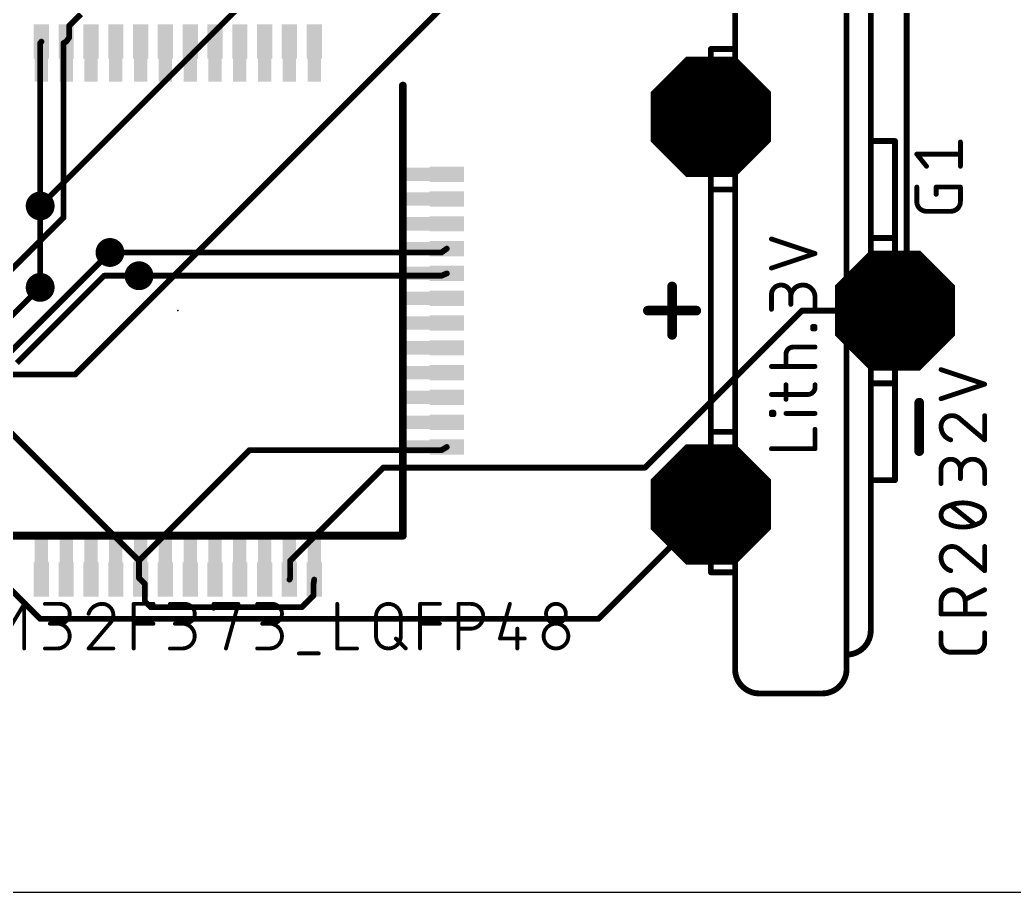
# Model space of a CAD drawing. Extents: x 0 to 100, y 0 to 80.
# Drawn here: x 51.74 to 77.8, y 0 to 22.86 of the extents above; entities that cross this region are included whole.
import ezdxf

# ---------------------------------------------------------------- set-up
doc = ezdxf.new("R2010")
doc.units = 0
for name, color, linetype in [('1', 22, 'CONTINUOUS'), ('16', 175, 'CONTINUOUS'), ('17', 82, 'CONTINUOUS'), ('18', 82, 'CONTINUOUS'), ('20', 30, 'CONTINUOUS'), ('21', 253, 'CONTINUOUS'), ('23', 7, 'CONTINUOUS'), ('25', 253, 'CONTINUOUS'), ('27', 253, 'CONTINUOUS'), ('51', 253, 'CONTINUOUS')]:
    doc.layers.add(name, color=color, linetype=linetype)

# ---------------------------------------------------------------- blocks, each defined once
blk = doc.blocks.new('OCTAGONP')
at = {"const_width": 0.5}
blk.add_lwpolyline([(-0.25, -0.1036), (-0.25, 0.1036), (-0.1036, 0.25), (0.1036, 0.25), (0.25, 0.1036), (0.25, -0.1036), (0.1036, -0.25), (-0.1036, -0.25), (-0.25, -0.1036), (-0.25, 0.1036)], dxfattribs=at)
blk = doc.blocks.new('RECT')
blk.add_solid([(-0.5, -0.5), (0.5, -0.5), (-0.5, 0.5), (0.5, 0.5)])
blk = doc.blocks.new('ROUNDV')
at = {"const_width": 0.5}
blk.add_lwpolyline([(0, -0.25, 1), (0, 0.25, 1), (0, -0.25)], format="xyb", dxfattribs=at)

msp = doc.modelspace()

# ---------------------------------------------------------------- linework, layer by layer
at = {"layer": '1', "const_width": 0.1524}
for points in [[(74.9808, 15.5448), (74.9808, 26.0604)], [(53.0352, 22.7076), (53.34, 23.0124)], [(53.0352, 22.4028), (53.0352, 22.7076)], [(53.0352, 22.4028), (52.955, 22.29)], [(52.2732, 22.2504), (52.305, 22.29)], [(52.2732, 17.9832), (52.2732, 22.2504)], [(52.8828, 22.2504), (52.955, 22.29)], [(52.8828, 22.2504), (52.8828, 17.6784)], [(52.8828, 17.6784), (49.53, 14.3256)], [(62.7888, 16.764), (62.93, 16.865)], [(54.102, 16.764), (62.7888, 16.764)], [(54.864, 16.1544), (62.7888, 16.1544)], [(62.7888, 16.1544), (62.93, 16.215)], [(49.9872, 13.5636), (52.2732, 15.8496)], [(74.676, 15.24), (74.9808, 15.5448)], [(52.2732, 7.1628), (44.3484, 15.0876)], [(72.2376, 15.24), (68.1228, 11.1252)], [(74.676, 15.24), (72.2376, 15.24)], [(54.864, 8.6868), (49.9872, 13.5636)], [(62.7888, 11.5824), (62.93, 11.665)], [(54.864, 8.6868), (57.7596, 11.5824)], [(57.7596, 11.5824), (62.7888, 11.5824)], [(61.2648, 11.1252), (58.8264, 8.6868)], [(68.1228, 11.1252), (61.2648, 11.1252)], [(69.7992, 10.0584), (69.85, 10.16)], [(69.7992, 10.0584), (66.9036, 7.1628)], [(54.864, 8.2296), (54.864, 8.6868)], [(58.8264, 8.6868), (58.8264, 8.2296)], [(54.864, 8.2296), (54.905, 8.19)], [(55.0164, 8.0772), (54.905, 8.19)], [(55.0164, 7.62), (55.0164, 8.0772)], [(58.8264, 8.2296), (58.805, 8.19)], [(59.436, 8.0772), (59.455, 8.19)], [(59.436, 8.0772), (59.436, 7.7724)], [(59.436, 7.7724), (59.1312, 7.4676)], [(55.1688, 7.4676), (55.0164, 7.62)], [(59.1312, 7.4676), (55.1688, 7.4676)], [(66.9036, 7.1628), (52.2732, 7.1628)]]:
    msp.add_lwpolyline(points, dxfattribs=at)
at = {"layer": '1', "const_width": 0.0762}
for points in [[(53.0733, 22.7076, 1), (52.9971, 22.7076)], [(53.0083, 22.7345, 1), (53.0621, 22.6807)], [(52.9971, 22.4028, 1), (53.0733, 22.4028)], [(53.0663, 22.3807, 1), (53.0041, 22.4249)], [(52.3113, 22.2504, 1), (52.2351, 22.2504)], [(52.2435, 22.2743, 1), (52.3029, 22.2265)], [(52.3347, 22.2661, 1), (52.2753, 22.3139)], [(52.9209, 22.2504, 1), (52.8447, 22.2504)], [(52.8645, 22.2838, 1), (52.9011, 22.217)], [(52.9239, 22.3121, 1), (52.9861, 22.2679)], [(52.9733, 22.2566, 1), (52.9367, 22.3234)], [(52.2351, 17.9832, 1), (52.3113, 17.9832)], [(52.9097, 17.6515, 1), (52.8559, 17.7053)], [(52.8447, 17.6784, 1), (52.9209, 17.6784)], [(62.9522, 16.834, 1), (62.9078, 16.896)], [(54.102, 16.8021, 1), (54.102, 16.7259)], [(62.7666, 16.795, 1), (62.811, 16.733)], [(62.7888, 16.7259, 1), (62.7888, 16.8021)], [(54.864, 16.1925, 1), (54.864, 16.1163)], [(62.7738, 16.1894, 1), (62.8038, 16.1194)], [(62.7888, 16.1163, 1), (62.7888, 16.1925)], [(62.945, 16.18, 1), (62.915, 16.25)], [(52.3001, 15.8227, 1), (52.2463, 15.8765)], [(74.9427, 15.5448, 1), (75.0189, 15.5448)], [(75.0077, 15.5179, 1), (74.9539, 15.5717)], [(72.2376, 15.2781, 1), (72.2376, 15.2019)], [(72.2645, 15.2131, 1), (72.2107, 15.2669)], [(74.6491, 15.2669, 1), (74.7029, 15.2131)], [(74.676, 15.2019, 1), (74.676, 15.2781)], [(62.9492, 11.6321, 1), (62.9108, 11.6979)], [(57.7596, 11.6205, 1), (57.7596, 11.5443)], [(57.7865, 11.5555, 1), (57.7327, 11.6093)], [(62.7696, 11.6153, 1), (62.808, 11.5495)], [(62.7888, 11.5443, 1), (62.7888, 11.6205)], [(61.2648, 11.1633, 1), (61.2648, 11.0871)], [(61.2917, 11.0983, 1), (61.2379, 11.1521)], [(68.0959, 11.1521, 1), (68.1497, 11.0983)], [(68.1228, 11.0871, 1), (68.1228, 11.1633)], [(69.8841, 10.143, 1), (69.8159, 10.177)], [(69.7651, 10.0754, 1), (69.8333, 10.0414)], [(69.8261, 10.0315, 1), (69.7723, 10.0853)], [(54.9021, 8.6868, 1), (54.8259, 8.6868)], [(54.8371, 8.7137, 1), (54.8909, 8.6599)], [(54.8371, 8.6599, 1), (54.8909, 8.7137)], [(58.8645, 8.6868, 1), (58.7883, 8.6868)], [(58.7995, 8.7137, 1), (58.8533, 8.6599)], [(54.8905, 8.257, 1), (54.8375, 8.2022)], [(54.8259, 8.2296, 1), (54.9021, 8.2296)], [(54.9321, 8.2168, 1), (54.8779, 8.1632)], [(54.8785, 8.1626, 1), (54.9315, 8.2174)], [(55.0545, 8.0772, 1), (54.9783, 8.0772)], [(54.9893, 8.0504, 1), (55.0435, 8.104)], [(58.7715, 8.2081, 1), (58.8385, 8.1719)], [(58.7883, 8.2296, 1), (58.8645, 8.2296)], [(58.8599, 8.2115, 1), (58.7929, 8.2477)], [(59.4741, 8.0772, 1), (59.3979, 8.0772)], [(59.3984, 8.0835, 1), (59.4736, 8.0709)], [(59.4926, 8.1837, 1), (59.4174, 8.1963)], [(59.4629, 7.7455, 1), (59.4091, 7.7993)], [(54.9783, 7.62, 1), (55.0545, 7.62)], [(55.0433, 7.6469, 1), (54.9895, 7.5931)], [(59.3979, 7.7724, 1), (59.4741, 7.7724)], [(55.1688, 7.5057, 1), (55.1688, 7.4295)], [(55.1419, 7.4407, 1), (55.1957, 7.4945)], [(59.1043, 7.4945, 1), (59.1581, 7.4407)], [(59.1312, 7.4295, 1), (59.1312, 7.5057)], [(52.2732, 7.2009, 1), (52.2732, 7.1247)], [(52.2463, 7.1359, 1), (52.3001, 7.1897)], [(66.8767, 7.1897, 1), (66.9305, 7.1359)], [(66.9036, 7.1247, 1), (66.9036, 7.2009)]]:
    msp.add_lwpolyline(points, format="xyb", dxfattribs=at)
at = {"layer": '16', "const_width": 0.1524}
for points in [[(73.152, 33.528), (53.1876, 13.5636)], [(52.2732, 17.9832), (61.2648, 26.9748)], [(52.2732, 15.8496), (52.2732, 17.9832)], [(51.5112, 14.1732), (54.102, 16.764)], [(51.6636, 13.8684), (53.9496, 16.1544)], [(53.9496, 16.1544), (54.864, 16.1544)], [(53.1876, 13.5636), (43.5864, 13.5636)]]:
    msp.add_lwpolyline(points, dxfattribs=at)
at = {"layer": '16', "const_width": 0.0762}
for points in [[(52.3113, 17.9832, 1), (52.2351, 17.9832)], [(52.2463, 18.0101, 1), (52.3001, 17.9563)], [(54.1289, 16.7371, 1), (54.0751, 16.7909)], [(53.9496, 16.1925, 1), (53.9496, 16.1163)], [(53.9765, 16.1275, 1), (53.9227, 16.1813)], [(54.864, 16.1163, 1), (54.864, 16.1925)], [(52.2351, 15.8496, 1), (52.3113, 15.8496)], [(53.1607, 13.5905, 1), (53.2145, 13.5367)], [(53.1876, 13.5255, 1), (53.1876, 13.6017)]]:
    msp.add_lwpolyline(points, format="xyb", dxfattribs=at)
at = {"layer": '20'}
msp.add_line((0, 0), (100, 0), dxfattribs=at)
at = {"layer": '21'}
for points, const_width in [([(70.485, 22.098), (70.485, 24.638)], 0.1524), ([(73.406, 16.383), (73.406, 24.638)], 0.1524), ([(74.041, 19.685), (74.041, 23.622)], 0.1524), ([(70.485, 22.098), (69.85, 22.098)], 0.1524), ([(61.7784, 21.1384), (61.7784, 9.3416)], 0.2032), ([(74.041, 17.145), (74.041, 19.685)], 0.1524), ([(74.676, 19.685), (74.041, 19.685)], 0.1524), ([(74.676, 17.145), (74.676, 19.685)], 0.1524), ([(69.85, 12.065), (69.85, 18.415)], 0.1524), ([(70.485, 18.415), (69.85, 18.415)], 0.1524), ([(70.485, 12.065), (70.485, 18.415)], 0.1524), ([(74.676, 17.145), (74.041, 17.145)], 0.1524), ([(72.5805, 16.7361), (71.4375, 17.1171)], 0.127), ([(71.4375, 16.3551), (72.5805, 16.7361)], 0.127), ([(68.834, 15.875), (68.834, 14.605)], 0.254), ([(71.4375, 15.2756), (71.4375, 15.6566)], 0.127), ([(71.9455, 15.6566), (71.9455, 15.4026)], 0.127), ([(72.5805, 15.2756), (72.5805, 15.5931)], 0.127), ([(68.199, 15.24), (69.469, 15.24)], 0.254), ([(72.517, 14.7612), (72.517, 14.8247)], 0.127), ([(72.517, 14.8247), (72.5805, 14.8247)], 0.127), ([(72.5805, 14.8247), (72.5805, 14.7612)], 0.127), ([(72.5805, 14.7612), (72.517, 14.7612)], 0.127), ([(72.009, 14.285), (72.5805, 14.285)], 0.127), ([(71.8185, 13.777), (71.8185, 14.0945)], 0.127), ([(73.406, 5.842), (73.406, 14.097)], 0.1524), ([(72.5805, 13.777), (71.4375, 13.777)], 0.127), ([(71.8185, 12.9157), (71.8185, 13.2967)], 0.127), ([(72.5805, 13.2332), (72.5805, 13.2967)], 0.127), ([(74.041, 13.335), (74.041, 10.795)], 0.1524), ([(74.676, 13.335), (74.041, 13.335)], 0.1524), ([(74.676, 13.335), (74.676, 10.795)], 0.1524), ([(71.4375, 13.0427), (72.39, 13.0427)], 0.127), ([(75.311, 12.827), (75.311, 11.557)], 0.254), ([(71.4375, 12.5133), (71.4375, 12.5768)], 0.127), ([(71.4375, 12.5768), (71.501, 12.5768)], 0.127), ([(71.501, 12.5133), (71.4375, 12.5133)], 0.127), ([(71.501, 12.5768), (71.501, 12.5133)], 0.127), ([(72.5805, 12.5451), (71.8185, 12.5451)], 0.127), ([(70.485, 12.065), (69.85, 12.065)], 0.1524), ([(72.5805, 11.6205), (72.5805, 12.1285)], 0.127), ([(71.4375, 11.6205), (72.5805, 11.6205)], 0.127), ([(74.676, 10.795), (74.041, 10.795)], 0.1524), ([(74.041, 10.795), (74.041, 6.858)], 0.1524), ([(61.7784, 9.3416), (49.9816, 9.3416)], 0.2032), ([(70.485, 8.382), (69.85, 8.382)], 0.1524), ([(70.485, 5.842), (70.485, 8.382)], 0.1524), ([(71.12, 5.207), (72.771, 5.207)], 0.1524)]:
    msp.add_lwpolyline(points, dxfattribs=dict(at, const_width=const_width))
for points, const_width in [([(69.85, 22.1361, 1), (69.85, 22.0599)], 0.0762), ([(70.485, 22.0599, 1), (70.485, 22.1361)], 0.0762), ([(70.4469, 22.098, 1), (70.5231, 22.098)], 0.0762), ([(61.8292, 21.1384, 1), (61.7276, 21.1384)], 0.1016), ([(74.0791, 19.685, 1), (74.0029, 19.685)], 0.0762), ([(74.041, 19.7231, 1), (74.041, 19.6469)], 0.0762), ([(74.0029, 19.685, 1), (74.0791, 19.685)], 0.0762), ([(74.7141, 19.685, 1), (74.6379, 19.685)], 0.0762), ([(74.676, 19.6469, 1), (74.676, 19.7231)], 0.0762), ([(69.8881, 18.415, 1), (69.8119, 18.415)], 0.0762), ([(69.85, 18.4531, 1), (69.85, 18.3769)], 0.0762), ([(70.5231, 18.415, 1), (70.4469, 18.415)], 0.0762), ([(70.485, 18.3769, 1), (70.485, 18.4531)], 0.0762), ([(74.041, 17.1831, 1), (74.041, 17.1069)], 0.0762), ([(74.676, 17.1069, 1), (74.676, 17.1831)], 0.0762), ([(71.4475, 17.1472, 1), (71.4275, 17.0869)], 0.0635), ([(74.0029, 17.145, 1), (74.0791, 17.145)], 0.0762), ([(74.6379, 17.145, 1), (74.7141, 17.145)], 0.0762), ([(72.5905, 16.7059, 1), (72.5705, 16.7662)], 0.0635), ([(72.5705, 16.7059, 1), (72.5905, 16.7662)], 0.0635), ([(71.4275, 16.3852, 1), (71.4475, 16.3249)], 0.0635), ([(73.3679, 16.383, 1), (73.4441, 16.383)], 0.0762), ([(68.8975, 15.875, 1), (68.7705, 15.875)], 0.127), ([(71.9455, 15.6566, 1), (71.4375, 15.6566)], 0.127), ([(72.5805, 15.5931, 1), (71.9455, 15.5931)], 0.127), ([(71.4693, 15.6566, 1), (71.4057, 15.6566)], 0.0635), ([(71.4057, 15.6566, 1), (71.4693, 15.6566)], 0.0635), ([(71.9773, 15.6566, 1), (71.9138, 15.6566)], 0.0635), ([(71.9138, 15.6566, 1), (71.9773, 15.6566)], 0.0635), ([(72.6123, 15.5931, 1), (72.5487, 15.5931)], 0.0635), ([(71.9138, 15.5931, 1), (71.9773, 15.5931)], 0.0635), ([(71.9138, 15.4026, 1), (71.9773, 15.4026)], 0.0635), ([(72.5487, 15.5931, 1), (72.6123, 15.5931)], 0.0635), ([(68.199, 15.3035, 1), (68.199, 15.1765)], 0.127), ([(69.469, 15.1765, 1), (69.469, 15.3035)], 0.127), ([(71.4057, 15.2756, 1), (71.4693, 15.2756)], 0.0635), ([(72.5487, 15.2756, 1), (72.6123, 15.2756)], 0.0635), ([(72.517, 14.8565, 1), (72.517, 14.793)], 0.0635), ([(72.5488, 14.8247, 1), (72.4853, 14.8247)], 0.0635), ([(72.6123, 14.8247, 1), (72.5487, 14.8247)], 0.0635), ([(72.5805, 14.793, 1), (72.5805, 14.8565)], 0.0635), ([(68.7705, 14.605, 1), (68.8975, 14.605)], 0.127), ([(72.517, 14.793, 1), (72.517, 14.7295)], 0.0635), ([(72.4853, 14.7612, 1), (72.5488, 14.7612)], 0.0635), ([(72.5487, 14.7612, 1), (72.6123, 14.7612)], 0.0635), ([(72.5805, 14.7295, 1), (72.5805, 14.793)], 0.0635), ([(72.009, 14.285, 0.4142), (71.8185, 14.0945)], 0.127), ([(72.009, 14.3167, 1), (72.009, 14.2532)], 0.0635), ([(72.009, 14.2532, 1), (72.009, 14.3167)], 0.0635), ([(72.5805, 14.2532, 1), (72.5805, 14.3167)], 0.0635), ([(71.8503, 14.0945, 1), (71.7867, 14.0945)], 0.0635), ([(71.7867, 14.0945, 1), (71.8503, 14.0945)], 0.0635), ([(73.4441, 14.097, 1), (73.3679, 14.097)], 0.0762), ([(71.4375, 13.8087, 1), (71.4375, 13.7452)], 0.0635), ([(72.5805, 13.7452, 1), (72.5805, 13.8087)], 0.0635), ([(71.7867, 13.777, 1), (71.8503, 13.777)], 0.0635), ([(71.8503, 13.2967, 1), (71.7867, 13.2967)], 0.0635), ([(72.39, 13.0427, 0.4142), (72.5805, 13.2332)], 0.127), ([(72.6123, 13.2967, 1), (72.5487, 13.2967)], 0.0635), ([(72.6123, 13.2332, 1), (72.5487, 13.2332)], 0.0635), ([(74.0791, 13.335, 1), (74.0029, 13.335)], 0.0762), ([(74.041, 13.3731, 1), (74.041, 13.2969)], 0.0762), ([(74.7141, 13.335, 1), (74.6379, 13.335)], 0.0762), ([(74.676, 13.2969, 1), (74.676, 13.3731)], 0.0762), ([(71.4375, 13.0744, 1), (71.4375, 13.0109)], 0.0635), ([(72.39, 13.0744, 1), (72.39, 13.0109)], 0.0635), ([(72.39, 13.0109, 1), (72.39, 13.0744)], 0.0635), ([(72.5487, 13.2332, 1), (72.6123, 13.2332)], 0.0635), ([(71.7867, 12.9157, 1), (71.8503, 12.9157)], 0.0635), ([(75.3745, 12.827, 1), (75.2475, 12.827)], 0.127), ([(71.4693, 12.5768, 1), (71.4057, 12.5768)], 0.0635), ([(71.4057, 12.5133, 1), (71.4693, 12.5133)], 0.0635), ([(71.4375, 12.6086, 1), (71.4375, 12.5451)], 0.0635), ([(71.4375, 12.5451, 1), (71.4375, 12.4816)], 0.0635), ([(71.5328, 12.5768, 1), (71.4693, 12.5768)], 0.0635), ([(71.4693, 12.5133, 1), (71.5328, 12.5133)], 0.0635), ([(71.501, 12.5451, 1), (71.501, 12.6086)], 0.0635), ([(71.501, 12.4816, 1), (71.501, 12.5451)], 0.0635), ([(71.8185, 12.5768, 1), (71.8185, 12.5133)], 0.0635), ([(72.5805, 12.5133, 1), (72.5805, 12.5768)], 0.0635), ([(69.85, 12.1031, 1), (69.85, 12.0269)], 0.0762), ([(69.8119, 12.065, 1), (69.8881, 12.065)], 0.0762), ([(70.4469, 12.065, 1), (70.5231, 12.065)], 0.0762), ([(70.485, 12.0269, 1), (70.485, 12.1031)], 0.0762), ([(72.6123, 12.1285, 1), (72.5487, 12.1285)], 0.0635), ([(71.4375, 11.6523, 1), (71.4375, 11.5887)], 0.0635), ([(72.5487, 11.6205, 1), (72.6123, 11.6205)], 0.0635), ([(72.5805, 11.5887, 1), (72.5805, 11.6523)], 0.0635), ([(75.2475, 11.557, 1), (75.3745, 11.557)], 0.127), ([(74.041, 10.8331, 1), (74.041, 10.7569)], 0.0762), ([(74.0791, 10.795, 1), (74.0029, 10.795)], 0.0762), ([(74.0029, 10.795, 1), (74.0791, 10.795)], 0.0762), ([(74.6379, 10.795, 1), (74.7141, 10.795)], 0.0762), ([(74.676, 10.7569, 1), (74.676, 10.8331)], 0.0762), ([(61.7276, 9.3416, 1), (61.8292, 9.3416)], 0.1016), ([(61.7784, 9.2908, 1), (61.7784, 9.3924)], 0.1016), ([(69.85, 8.4201, 1), (69.85, 8.3439)], 0.0762), ([(70.5231, 8.382, 1), (70.4469, 8.382)], 0.0762), ([(70.485, 8.3439, 1), (70.485, 8.4201)], 0.0762), ([(73.406, 6.223, 0.4142), (74.041, 6.858)], 0.1524), ([(74.0791, 6.858, 1), (74.0029, 6.858)], 0.0762), ([(74.0029, 6.858, 1), (74.0791, 6.858)], 0.0762), ([(73.406, 6.2611, 1), (73.406, 6.1849)], 0.0762), ([(70.485, 5.842, 0.4142), (71.12, 5.207)], 0.1524), ([(70.5231, 5.842, 1), (70.4469, 5.842)], 0.0762), ([(70.4469, 5.842, 1), (70.5231, 5.842)], 0.0762), ([(72.771, 5.207, 0.4142), (73.406, 5.842)], 0.1524), ([(73.4441, 5.842, 1), (73.3679, 5.842)], 0.0762), ([(73.3679, 5.842, 1), (73.4441, 5.842)], 0.0762), ([(71.12, 5.2451, 1), (71.12, 5.1689)], 0.0762), ([(71.12, 5.1689, 1), (71.12, 5.2451)], 0.0762), ([(72.771, 5.2451, 1), (72.771, 5.1689)], 0.0762), ([(72.771, 5.1689, 1), (72.771, 5.2451)], 0.0762)]:
    msp.add_lwpolyline(points, format="xyb", dxfattribs=dict(at, const_width=const_width))
at = {"layer": '23'}
for p in [(55.88, 15.24), (72.39, 15.24)]:
    msp.add_point(p, dxfattribs=at)
at = {"layer": '25', "const_width": 0.127}
for points in [[(76.3905, 19.0246), (76.3905, 19.6596)], [(75.5015, 19.0246), (75.2475, 19.3421)], [(75.2475, 19.3421), (76.3905, 19.3421)], [(75.2475, 18.0975), (75.2475, 18.4785)], [(75.7555, 18.288), (75.7555, 18.4785)], [(75.7555, 18.4785), (76.3905, 18.4785)], [(76.3905, 18.4785), (76.3905, 18.0975)], [(76.1365, 17.8435), (75.5015, 17.8435)]]:
    msp.add_lwpolyline(points, dxfattribs=at)
at = {"layer": '25'}
for points, const_width in [([(76.4223, 19.6596, 1), (76.3588, 19.6596)], 0.0635), ([(75.2723, 19.3619, 1), (75.2227, 19.3223)], 0.0635), ([(75.2475, 19.3739, 1), (75.2475, 19.3104)], 0.0635), ([(76.3905, 19.3104, 1), (76.3905, 19.3739)], 0.0635), ([(75.4767, 19.0048, 1), (75.5263, 19.0444)], 0.0635), ([(76.3588, 19.0246, 1), (76.4223, 19.0246)], 0.0635), ([(75.2793, 18.4785, 1), (75.2157, 18.4785)], 0.0635), ([(75.7873, 18.4785, 1), (75.7237, 18.4785)], 0.0635), ([(75.7555, 18.5102, 1), (75.7555, 18.4468)], 0.0635), ([(76.4223, 18.4785, 1), (76.3588, 18.4785)], 0.0635), ([(76.3905, 18.4468, 1), (76.3905, 18.5102)], 0.0635), ([(75.7237, 18.288, 1), (75.7873, 18.288)], 0.0635), ([(75.2793, 18.0975, 1), (75.2157, 18.0975)], 0.0635), ([(75.2157, 18.0975, 1), (75.2793, 18.0975)], 0.0635), ([(75.2475, 18.0975, 0.4142), (75.5015, 17.8435)], 0.127), ([(76.1365, 17.8435, 0.4142), (76.3905, 18.0975)], 0.127), ([(76.4223, 18.0975, 1), (76.3588, 18.0975)], 0.0635), ([(76.3588, 18.0975, 1), (76.4223, 18.0975)], 0.0635), ([(75.5015, 17.8753, 1), (75.5015, 17.8118)], 0.0635), ([(75.5015, 17.8118, 1), (75.5015, 17.8753)], 0.0635), ([(76.1365, 17.8753, 1), (76.1365, 17.8118)], 0.0635), ([(76.1365, 17.8118, 1), (76.1365, 17.8753)], 0.0635)]:
    msp.add_lwpolyline(points, format="xyb", dxfattribs=dict(at, const_width=const_width))
at = {"layer": '27'}
for points, const_width in [([(75.8925, 13.7245, 1), (75.8725, 13.6642)], 0.0635), ([(77.0355, 13.2832, 1), (77.0155, 13.3435)], 0.0635), ([(77.0155, 13.2832, 1), (77.0355, 13.3435)], 0.0635), ([(75.8725, 12.9625, 1), (75.8925, 12.9022)], 0.0635), ([(76.1683, 12.4878, 0.4142), (75.8825, 12.2021)], 0.127), ([(76.1682, 12.5196, 1), (76.1683, 12.4561)], 0.0635), ([(76.3905, 12.3926, 0.2053), (76.1683, 12.4878)], 0.127), ([(76.1683, 12.4561, 1), (76.1683, 12.5196)], 0.0635), ([(77.0573, 12.4878, 1), (76.9938, 12.4878)], 0.0635), ([(75.8825, 12.2021, 0.3252), (76.1365, 11.8528)], 0.127), ([(75.9143, 12.2021, 1), (75.8508, 12.2021)], 0.0635), ([(76.4111, 12.4168, 1), (76.3699, 12.3684)], 0.0635), ([(76.3675, 12.3707, 1), (76.4135, 12.4145)], 0.0635), ([(75.8508, 12.2021, 1), (75.9143, 12.2021)], 0.0635), ([(76.1267, 11.8226, 1), (76.1463, 11.883)], 0.0635), ([(76.9938, 11.8528, 1), (77.0573, 11.8528)], 0.0635), ([(77.0049, 11.8286, 1), (77.0461, 11.877)], 0.0635), ([(76.3905, 11.0908, 1), (75.8825, 11.0908)], 0.127), ([(77.0255, 11.0273, 1), (76.3905, 11.0273)], 0.127), ([(75.9143, 11.0908, 1), (75.8508, 11.0908)], 0.0635), ([(75.8508, 11.0908, 1), (75.9143, 11.0908)], 0.0635), ([(76.4223, 11.0908, 1), (76.3588, 11.0908)], 0.0635), ([(76.3588, 11.0908, 1), (76.4223, 11.0908)], 0.0635), ([(76.3588, 11.0273, 1), (76.4223, 11.0273)], 0.0635), ([(77.0573, 11.0273, 1), (76.9938, 11.0273)], 0.0635), ([(76.9938, 11.0273, 1), (77.0573, 11.0273)], 0.0635), ([(75.8508, 10.7098, 1), (75.9143, 10.7098)], 0.0635), ([(76.3588, 10.8368, 1), (76.4223, 10.8368)], 0.0635), ([(76.9938, 10.7098, 1), (77.0573, 10.7098)], 0.0635), ([(76.0413, 10.1066, 0.3205), (75.8825, 9.8843)], 0.127), ([(76.0273, 10.1351, 1), (76.0552, 10.078)], 0.0635), ([(76.454, 10.2018, 0.1139), (76.0413, 10.1066)], 0.127), ([(76.0515, 10.0765, 1), (76.031, 10.1366)], 0.0635), ([(76.1563, 10.1631, 1), (76.1167, 10.1135)], 0.0635), ([(76.8668, 10.1066, 0.1139), (76.454, 10.2018)], 0.127), ([(76.454, 10.2336, 1), (76.454, 10.1701)], 0.0635), ([(76.454, 10.1701, 1), (76.454, 10.2336)], 0.0635), ([(76.877, 10.1366, 1), (76.8565, 10.0765)], 0.0635), ([(77.0255, 9.8843, 0.3205), (76.8668, 10.1066)], 0.127), ([(76.8528, 10.078, 1), (76.8807, 10.1351)], 0.0635), ([(75.8825, 9.8843, 0.3205), (76.0413, 9.6621)], 0.127), ([(75.9143, 9.8843, 1), (75.8508, 9.8843)], 0.0635), ([(75.8508, 9.8843, 1), (75.9143, 9.8843)], 0.0635), ([(76.8668, 9.6621, 0.3205), (77.0255, 9.8843)], 0.127), ([(77.0573, 9.8843, 1), (76.9938, 9.8843)], 0.0635), ([(76.9938, 9.8843, 1), (77.0573, 9.8843)], 0.0635), ([(76.0552, 9.6906, 1), (76.0273, 9.6335)], 0.0635), ([(76.0413, 9.6621, 0.1139), (76.454, 9.5668)], 0.127), ([(76.031, 9.632, 1), (76.0515, 9.6921)], 0.0635), ([(76.454, 9.5668, 0.1139), (76.8668, 9.6621)], 0.127), ([(76.7517, 9.6055, 1), (76.7913, 9.6551)], 0.0635), ([(76.8565, 9.6921, 1), (76.877, 9.632)], 0.0635), ([(76.8807, 9.6335, 1), (76.8528, 9.6906)], 0.0635), ([(76.454, 9.5986, 1), (76.454, 9.5351)], 0.0635), ([(76.454, 9.5351, 1), (76.454, 9.5986)], 0.0635), ([(76.1683, 9.0588, 0.4142), (75.8825, 8.7731)], 0.127), ([(76.1682, 9.0906, 1), (76.1683, 9.0271)], 0.0635), ([(76.3905, 8.9636, 0.2053), (76.1683, 9.0588)], 0.127), ([(76.1683, 9.0271, 1), (76.1683, 9.0906)], 0.0635), ([(77.0573, 9.0588, 1), (76.9938, 9.0588)], 0.0635), ([(76.4111, 8.9878, 1), (76.3699, 8.9394)], 0.0635), ([(76.3675, 8.9417, 1), (76.4135, 8.9855)], 0.0635), ([(75.8825, 8.7731, 0.3252), (76.1365, 8.4238)], 0.127), ([(75.9143, 8.7731, 1), (75.8508, 8.7731)], 0.0635), ([(75.8508, 8.7731, 1), (75.9143, 8.7731)], 0.0635), ([(76.1267, 8.3936, 1), (76.1463, 8.454)], 0.0635), ([(76.9938, 8.4238, 1), (77.0573, 8.4238)], 0.0635), ([(77.0049, 8.3996, 1), (77.0461, 8.448)], 0.0635), ([(76.5175, 7.6066, 1), (75.8825, 7.6066)], 0.127), ([(77.0397, 7.8957, 1), (77.0113, 7.9525)], 0.0635), ([(51.88, 7.5542, 1), (51.8292, 7.5542)], 0.0508), ([(51.8764, 7.5411, 1), (51.8328, 7.5673)], 0.0508), ([(52.3979, 7.5796, 1), (52.3979, 7.5288)], 0.0508), ([(52.7874, 7.0349, 1), (52.7874, 7.5542)], 0.1016), ([(52.7874, 7.5796, 1), (52.7874, 7.5288)], 0.0508), ([(52.7874, 7.5288, 1), (52.7874, 7.5796)], 0.0508), ([(53.8979, 7.5542, 0.3252), (53.5409, 7.2946)], 0.1016), ([(54.19, 7.2621, 0.4142), (53.8979, 7.5542)], 0.1016), ([(53.8979, 7.5796, 1), (53.8979, 7.5288)], 0.0508), ([(53.8979, 7.5288, 1), (53.8979, 7.5796)], 0.0508), ([(54.7496, 7.5542, 1), (54.6988, 7.5542)], 0.0508), ([(54.7242, 7.5796, 1), (54.7242, 7.5288)], 0.0508), ([(55.2435, 7.5288, 1), (55.2435, 7.5796)], 0.0508), ([(55.6745, 7.5796, 1), (55.6745, 7.5288)], 0.0508), ([(56.064, 7.0349, 1), (56.064, 7.5542)], 0.1016), ([(56.064, 7.5796, 1), (56.064, 7.5288)], 0.0508), ([(56.064, 7.5288, 1), (56.064, 7.5796)], 0.0508), ([(56.8429, 7.5542, 1), (56.7921, 7.5542)], 0.0508), ([(56.8175, 7.5796, 1), (56.8175, 7.5288)], 0.0508), ([(57.4911, 7.5474, 1), (57.4421, 7.561)], 0.0508), ([(57.4666, 7.5288, 1), (57.4666, 7.5796)], 0.0508), ([(57.9605, 7.5796, 1), (57.9605, 7.5288)], 0.0508), ([(58.3499, 7.0349, 1), (58.3499, 7.5542)], 0.1016), ([(58.3499, 7.5796, 1), (58.3499, 7.5288)], 0.0508), ([(58.3499, 7.5288, 1), (58.3499, 7.5796)], 0.0508), ([(60.0836, 7.5542, 1), (60.0328, 7.5542)], 0.0508), ([(61.7243, 7.2296, 1), (61.0752, 7.2296)], 0.1016), ([(62.2553, 7.5542, 1), (62.2045, 7.5542)], 0.0508), ([(62.2299, 7.5796, 1), (62.2299, 7.5288)], 0.0508), ([(62.7492, 7.5288, 1), (62.7492, 7.5796)], 0.0508), ([(63.2606, 7.5542, 1), (63.2098, 7.5542)], 0.0508), ([(63.2352, 7.5796, 1), (63.2352, 7.5288)], 0.0508), ([(63.5598, 6.9051, 1), (63.5598, 7.5542)], 0.1016), ([(63.5598, 7.5796, 1), (63.5598, 7.5288)], 0.0508), ([(63.5598, 7.5288, 1), (63.5598, 7.5796)], 0.0508), ([(64.6072, 7.5472, 1), (64.5584, 7.5612)], 0.0508), ([(66.0504, 7.2946, 1), (65.5311, 7.2946)], 0.1016), ([(75.9143, 7.6066, 1), (75.8508, 7.6066)], 0.0635), ([(75.8508, 7.6066, 1), (75.9143, 7.6066)], 0.0635), ([(76.5493, 7.6066, 1), (76.4857, 7.6066)], 0.0635), ([(76.4857, 7.6066, 1), (76.5493, 7.6066)], 0.0635), ([(76.5033, 7.6985, 1), (76.5317, 7.6417)], 0.0635), ([(53.5167, 7.3024, 1), (53.5651, 7.2867)], 0.0508), ([(54.0926, 7.0349, 0.2053), (54.19, 7.2621)], 0.1016), ([(54.2154, 7.2621, 1), (54.1646, 7.2621)], 0.0508), ([(56.7921, 7.4244, 1), (56.8429, 7.4244)], 0.0508), ([(65.5311, 7.2946, 1), (66.0504, 7.2946)], 0.1016), ([(65.5565, 7.2946, 1), (65.5057, 7.2946)], 0.0508), ([(65.5057, 7.2946, 1), (65.5565, 7.2946)], 0.0508), ([(66.0758, 7.2946, 1), (66.025, 7.2946)], 0.0508), ([(66.025, 7.2946, 1), (66.0758, 7.2946)], 0.0508), ([(75.8825, 7.3209, 1), (75.8825, 7.2574)], 0.0635), ([(75.8508, 7.2891, 1), (75.9143, 7.2891)], 0.0635), ([(76.4857, 7.2891, 1), (76.5493, 7.2891)], 0.0635), ([(77.0255, 7.2574, 1), (77.0255, 7.3209)], 0.0635), ([(52.5277, 7.0603, 1), (52.5277, 7.0095)], 0.0508), ([(52.7224, 6.3858, 1), (52.7224, 7.0349)], 0.1016), ([(52.7224, 7.0603, 1), (52.7224, 7.0095)], 0.0508), ([(52.7874, 7.0603, 1), (52.7874, 7.0095)], 0.0508), ([(52.7874, 7.0095, 1), (52.7874, 7.0603)], 0.0508), ([(54.0751, 7.0533, 1), (54.1102, 7.0165)], 0.0508), ([(54.112, 7.0185, 1), (54.0733, 7.0514)], 0.0508), ([(54.1646, 7.2621, 1), (54.2154, 7.2621)], 0.0508), ([(54.7242, 7.0603, 1), (54.7242, 7.0095)], 0.0508), ([(55.2435, 7.0095, 1), (55.2435, 7.0603)], 0.0508), ([(55.8043, 7.0603, 1), (55.8043, 7.0095)], 0.0508), ([(55.999, 6.3858, 1), (55.999, 7.0349)], 0.1016), ([(55.999, 7.0603, 1), (55.999, 7.0095)], 0.0508), ([(56.064, 7.0603, 1), (56.064, 7.0095)], 0.0508), ([(56.064, 7.0095, 1), (56.064, 7.0603)], 0.0508), ([(58.0903, 7.0603, 1), (58.0903, 7.0095)], 0.0508), ([(58.285, 6.3858, 1), (58.285, 7.0349)], 0.1016), ([(58.285, 7.0603, 1), (58.285, 7.0095)], 0.0508), ([(58.3499, 7.0603, 1), (58.3499, 7.0095)], 0.0508), ([(58.3499, 7.0095, 1), (58.3499, 7.0603)], 0.0508), ([(61.1006, 7.2296, 1), (61.0498, 7.2296)], 0.0508), ([(61.0498, 7.2296, 1), (61.1006, 7.2296)], 0.0508), ([(61.7497, 7.2296, 1), (61.6989, 7.2296)], 0.0508), ([(61.6989, 7.2296, 1), (61.7497, 7.2296)], 0.0508), ([(62.2299, 7.0603, 1), (62.2299, 7.0095)], 0.0508), ([(62.7492, 7.0095, 1), (62.7492, 7.0603)], 0.0508), ([(66.1153, 6.7104, 1), (65.4662, 6.7104)], 0.1016), ([(63.2352, 6.9305, 1), (63.2352, 6.8797)], 0.0508), ([(63.5598, 6.9305, 1), (63.5598, 6.8797)], 0.0508), ([(63.5598, 6.8797, 1), (63.5598, 6.9305)], 0.0508), ([(64.8029, 6.9051, 1), (64.7521, 6.9051)], 0.0508), ([(75.9143, 6.7945, 1), (75.8508, 6.7945)], 0.0635), ([(77.0573, 6.7945, 1), (76.9938, 6.7945)], 0.0635), ([(61.0752, 6.7104, 1), (61.7243, 6.7104)], 0.1016), ([(61.1006, 6.7104, 1), (61.0498, 6.7104)], 0.0508), ([(61.0498, 6.7104, 1), (61.1006, 6.7104)], 0.0508), ([(61.6124, 6.6634, 1), (61.5765, 6.6275)], 0.0508), ([(61.7497, 6.7104, 1), (61.6989, 6.7104)], 0.0508), ([(61.6989, 6.7104, 1), (61.7497, 6.7104)], 0.0508), ([(64.2987, 6.6524, 1), (64.3476, 6.6385)], 0.0508), ([(64.3232, 6.6708, 1), (64.3232, 6.62)], 0.0508), ([(64.9723, 6.62, 1), (64.9723, 6.6708)], 0.0508), ([(65.4662, 6.7104, 1), (66.1153, 6.7104)], 0.1016), ([(65.4916, 6.7104, 1), (65.4408, 6.7104)], 0.0508), ([(65.4408, 6.7104, 1), (65.4916, 6.7104)], 0.0508), ([(66.1407, 6.7104, 1), (66.0899, 6.7104)], 0.0508), ([(66.0899, 6.7104, 1), (66.1407, 6.7104)], 0.0508), ([(75.8825, 6.5405, 0.4142), (76.1365, 6.2865)], 0.127), ([(75.9143, 6.5405, 1), (75.8508, 6.5405)], 0.0635), ([(75.8508, 6.5405, 1), (75.9143, 6.5405)], 0.0635), ([(76.7715, 6.2865, 0.4142), (77.0255, 6.5405)], 0.127), ([(77.0573, 6.5405, 1), (76.9938, 6.5405)], 0.0635), ([(76.9938, 6.5405, 1), (77.0573, 6.5405)], 0.0635), ([(51.8292, 6.3858, 1), (51.88, 6.3858)], 0.0508), ([(52.3979, 6.4112, 1), (52.3979, 6.3604)], 0.0508), ([(52.7224, 6.4112, 1), (52.7224, 6.3604)], 0.0508), ([(52.7224, 6.3604, 1), (52.7224, 6.4112)], 0.0508), ([(53.5215, 6.4023, 1), (53.5602, 6.3693)], 0.0508), ([(53.5409, 6.4112, 1), (53.5409, 6.3604)], 0.0508), ([(54.19, 6.3604, 1), (54.19, 6.4112)], 0.0508), ([(54.6988, 6.3858, 1), (54.7496, 6.3858)], 0.0508), ([(55.6745, 6.4112, 1), (55.6745, 6.3604)], 0.0508), ([(55.999, 6.4112, 1), (55.999, 6.3604)], 0.0508), ([(55.999, 6.3604, 1), (55.999, 6.4112)], 0.0508), ([(57.1176, 6.3926, 1), (57.1665, 6.379)], 0.0508), ([(57.9605, 6.4112, 1), (57.9605, 6.3604)], 0.0508), ([(58.285, 6.4112, 1), (58.285, 6.3604)], 0.0508), ([(58.285, 6.3604, 1), (58.285, 6.4112)], 0.0508), ([(59.0541, 6.2814, 1), (59.0541, 6.2306)], 0.0508), ([(59.5734, 6.2306, 1), (59.5734, 6.2814)], 0.0508), ([(60.0582, 6.4112, 1), (60.0582, 6.3604)], 0.0508), ([(60.0328, 6.3858, 1), (60.0836, 6.3858)], 0.0508), ([(60.5775, 6.3604, 1), (60.5775, 6.4112)], 0.0508), ([(61.8362, 6.3678, 1), (61.8721, 6.4038)], 0.0508), ([(62.2045, 6.3858, 1), (62.2553, 6.3858)], 0.0508), ([(63.2098, 6.3858, 1), (63.2606, 6.3858)], 0.0508), ([(64.7521, 6.3858, 1), (64.8029, 6.3858)], 0.0508), ([(76.1365, 6.3182, 1), (76.1365, 6.2548)], 0.0635), ([(76.1365, 6.2548, 1), (76.1365, 6.3182)], 0.0635), ([(76.7715, 6.3182, 1), (76.7715, 6.2548)], 0.0635), ([(76.7715, 6.2548, 1), (76.7715, 6.3182)], 0.0635)]:
    msp.add_lwpolyline(points, format="xyb", dxfattribs=dict(at, const_width=const_width))
for points, const_width in [([(77.0255, 13.3133), (75.8825, 13.6943)], 0.127), ([(75.8825, 12.9323), (77.0255, 13.3133)], 0.127), ([(77.0255, 11.8528), (77.0255, 12.4878)], 0.127), ([(76.3905, 12.3926), (77.0255, 11.8528)], 0.127), ([(75.8825, 10.7098), (75.8825, 11.0908)], 0.127), ([(76.3905, 11.0908), (76.3905, 10.8368)], 0.127), ([(77.0255, 10.7098), (77.0255, 11.0273)], 0.127), ([(76.7715, 9.6303), (76.1365, 10.1383)], 0.127), ([(77.0255, 8.4238), (77.0255, 9.0588)], 0.127), ([(76.3905, 8.9636), (77.0255, 8.4238)], 0.127), ([(77.0255, 7.9241), (76.5175, 7.6701)], 0.127), ([(51.4652, 6.9051), (51.8546, 7.5542)], 0.1016), ([(51.8546, 7.5542), (51.8546, 6.3858)], 0.1016), ([(52.3979, 7.5542), (52.7874, 7.5542)], 0.1016), ([(54.7242, 6.3858), (54.7242, 7.5542)], 0.1016), ([(54.7242, 7.5542), (55.2435, 7.5542)], 0.1016), ([(55.6745, 7.5542), (56.064, 7.5542)], 0.1016), ([(56.8175, 7.4244), (56.8175, 7.5542)], 0.1016), ([(56.8175, 7.5542), (57.4666, 7.5542)], 0.1016), ([(57.4666, 7.5542), (57.142, 6.3858)], 0.1016), ([(57.9605, 7.5542), (58.3499, 7.5542)], 0.1016), ([(60.0582, 7.5542), (60.0582, 6.3858)], 0.1016), ([(62.2299, 6.3858), (62.2299, 7.5542)], 0.1016), ([(62.2299, 7.5542), (62.7492, 7.5542)], 0.1016), ([(63.2352, 6.3858), (63.2352, 7.5542)], 0.1016), ([(63.2352, 7.5542), (63.5598, 7.5542)], 0.1016), ([(64.5828, 7.5542), (64.3232, 6.6454)], 0.1016), ([(75.8825, 7.2891), (75.8825, 7.6066)], 0.127), ([(76.5175, 7.6066), (76.5175, 7.2891)], 0.127), ([(77.0255, 7.2891), (75.8825, 7.2891)], 0.127), ([(52.7874, 7.0349), (52.5277, 7.0349)], 0.1016), ([(54.0926, 7.0349), (53.5409, 6.3858)], 0.1016), ([(54.7242, 7.0349), (55.2435, 7.0349)], 0.1016), ([(56.064, 7.0349), (55.8043, 7.0349)], 0.1016), ([(58.3499, 7.0349), (58.0903, 7.0349)], 0.1016), ([(61.0752, 6.7104), (61.0752, 7.2296)], 0.1016), ([(61.7243, 7.2296), (61.7243, 6.7104)], 0.1016), ([(62.2299, 7.0349), (62.7492, 7.0349)], 0.1016), ([(63.5598, 6.9051), (63.2352, 6.9051)], 0.1016), ([(64.7775, 6.9051), (64.7775, 6.3858)], 0.1016), ([(75.8825, 6.5405), (75.8825, 6.7945)], 0.127), ([(77.0255, 6.7945), (77.0255, 6.5405)], 0.127), ([(61.5945, 6.6454), (61.8541, 6.3858)], 0.1016), ([(64.3232, 6.6454), (64.9723, 6.6454)], 0.1016), ([(52.3979, 6.3858), (52.7224, 6.3858)], 0.1016), ([(53.5409, 6.3858), (54.19, 6.3858)], 0.1016), ([(55.6745, 6.3858), (55.999, 6.3858)], 0.1016), ([(57.9605, 6.3858), (58.285, 6.3858)], 0.1016), ([(59.0541, 6.256), (59.5734, 6.256)], 0.1016), ([(60.0582, 6.3858), (60.5775, 6.3858)], 0.1016), ([(76.7715, 6.2865), (76.1365, 6.2865)], 0.127)]:
    msp.add_lwpolyline(points, dxfattribs=dict(at, const_width=const_width))
at = {"layer": '51', "const_width": 0.1524}
for points in [[(69.85, 18.415), (69.85, 22.098)], [(70.485, 18.415), (70.485, 22.098)], [(74.041, 13.335), (74.041, 17.145)], [(74.676, 13.335), (74.676, 17.145)], [(73.406, 16.383), (73.406, 14.097)], [(69.85, 8.382), (69.85, 12.065)], [(70.485, 8.382), (70.485, 12.065)]]:
    msp.add_lwpolyline(points, dxfattribs=at)
at = {"layer": '51', "const_width": 0.0762}
for points in [[(69.8881, 22.098, 1), (69.8119, 22.098)], [(70.5231, 22.098, 1), (70.4469, 22.098)], [(69.8119, 18.415, 1), (69.8881, 18.415)], [(70.4469, 18.415, 1), (70.5231, 18.415)], [(74.0791, 17.145, 1), (74.0029, 17.145)], [(74.7141, 17.145, 1), (74.6379, 17.145)], [(73.4441, 16.383, 1), (73.3679, 16.383)], [(73.3679, 14.097, 1), (73.4441, 14.097)], [(74.0029, 13.335, 1), (74.0791, 13.335)], [(74.6379, 13.335, 1), (74.7141, 13.335)], [(69.8881, 12.065, 1), (69.8119, 12.065)], [(70.5231, 12.065, 1), (70.4469, 12.065)], [(69.8119, 8.382, 1), (69.8881, 8.382)], [(70.4469, 8.382, 1), (70.5231, 8.382)]]:
    msp.add_lwpolyline(points, format="xyb", dxfattribs=at)

# ---------------------------------------------------------------- block references
at = {"layer": '1'}
for p, xscale, yscale in [((52.305, 22.29), 0.4, 0.9), ((52.955, 22.29), 0.4, 0.9), ((53.605, 22.29), 0.4, 0.9), ((54.255, 22.29), 0.4, 0.9), ((54.905, 22.29), 0.4, 0.9), ((55.555, 22.29), 0.4, 0.9), ((56.205, 22.29), 0.4, 0.9), ((56.855, 22.29), 0.4, 0.9), ((57.505, 22.29), 0.4, 0.9), ((58.155, 22.29), 0.4, 0.9), ((58.805, 22.29), 0.4, 0.9), ((59.455, 22.29), 0.4, 0.9), ((62.93, 18.815), 0.9, 0.4), ((62.93, 18.165), 0.9, 0.4), ((62.93, 17.515), 0.9, 0.4), ((62.93, 16.865), 0.9, 0.4), ((62.93, 16.215), 0.9, 0.4), ((62.93, 15.565), 0.9, 0.4), ((62.93, 14.915), 0.9, 0.4), ((62.93, 14.265), 0.9, 0.4), ((62.93, 13.615), 0.9, 0.4), ((62.93, 12.965), 0.9, 0.4), ((62.93, 12.315), 0.9, 0.4), ((62.93, 11.665), 0.9, 0.4), ((52.305, 8.19), 0.4, 0.9), ((52.955, 8.19), 0.4, 0.9), ((53.605, 8.19), 0.4, 0.9), ((54.255, 8.19), 0.4, 0.9), ((54.905, 8.19), 0.4, 0.9), ((55.555, 8.19), 0.4, 0.9), ((56.205, 8.19), 0.4, 0.9), ((56.855, 8.19), 0.4, 0.9), ((57.505, 8.19), 0.4, 0.9), ((58.155, 8.19), 0.4, 0.9), ((58.805, 8.19), 0.4, 0.9), ((59.455, 8.19), 0.4, 0.9)]:
    msp.add_blockref('RECT', p, dxfattribs=dict(at, xscale=xscale, yscale=yscale))
at = {"layer": '17', "xscale": 3.1496, "yscale": 3.1496}
for p in [(69.85, 20.32), (69.85, 20.32), (74.676, 15.24), (74.676, 15.24), (69.85, 10.16), (69.85, 10.16)]:
    msp.add_blockref('OCTAGONP', p, dxfattribs=at)
at = {"layer": '18', "xscale": 0.7564, "yscale": 0.7564}
for p in [(52.2732, 17.9832), (52.2732, 17.9832), (54.102, 16.764), (54.102, 16.764), (54.864, 16.1544), (54.864, 16.1544), (52.2732, 15.8496), (52.2732, 15.8496)]:
    msp.add_blockref('ROUNDV', p, dxfattribs=at)
at = {"layer": '51', "xscale": 0.35}
for p in [(52.305, 21.74), (52.955, 21.74), (53.605, 21.74), (54.255, 21.74), (54.905, 21.74), (55.555, 21.74), (56.205, 21.74), (56.855, 21.74), (57.505, 21.74), (58.155, 21.74), (58.805, 21.74), (59.455, 21.74), (52.305, 8.74), (52.955, 8.74), (53.605, 8.74), (54.255, 8.74), (54.905, 8.74), (55.555, 8.74), (56.205, 8.74), (56.855, 8.74), (57.505, 8.74), (58.155, 8.74), (58.805, 8.74), (59.455, 8.74)]:
    msp.add_blockref('RECT', p, dxfattribs=at)
at = {"layer": '51', "yscale": 0.35}
for p in [(62.38, 18.815), (62.38, 18.165), (62.38, 17.515), (62.38, 16.865), (62.38, 16.215), (62.38, 15.565), (62.38, 14.915), (62.38, 14.265), (62.38, 13.615), (62.38, 12.965), (62.38, 12.315), (62.38, 11.665)]:
    msp.add_blockref('RECT', p, dxfattribs=at)

doc.saveas('drawing.dxf')
